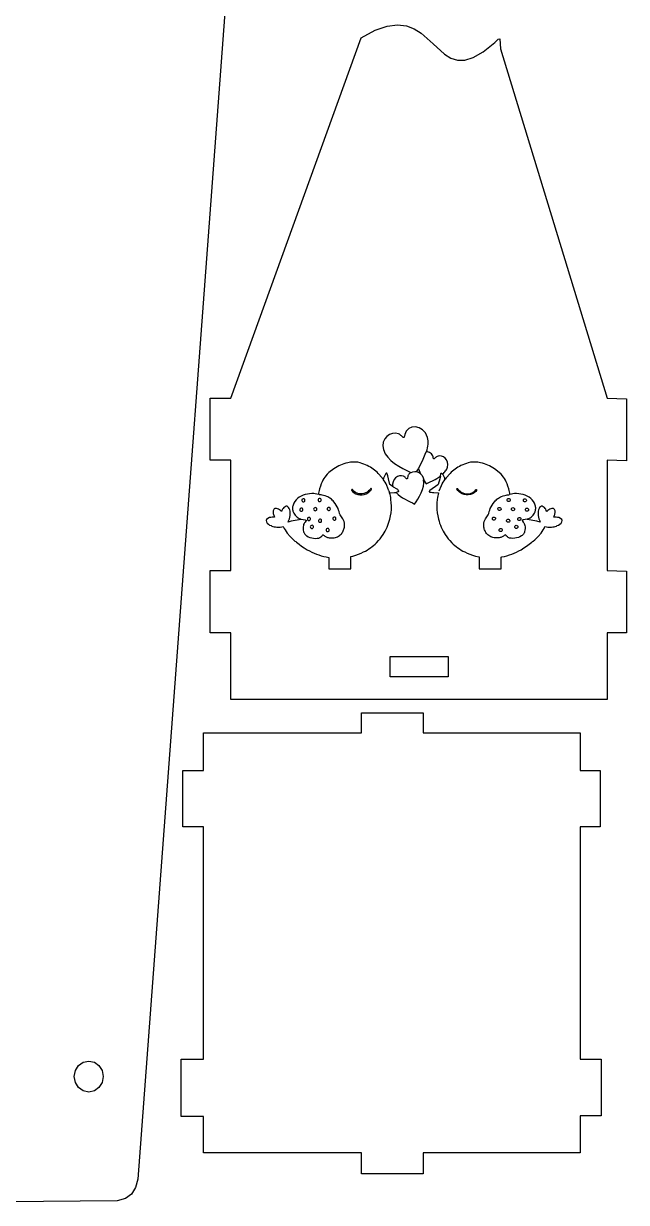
# Model space of a CAD drawing. Extents: x -1652 to 1470, y -458 to 1785.
# Drawn here: x -1547.7 to -1443.7, y 572.9 to 776.1 of the extents above; entities that cross this region are included whole.
import ezdxf

# ---------------------------------------------------------------- set-up
doc = ezdxf.new("R2010")
doc.units = 0
doc.layers.add('LAYER_1', color=7, linetype='CONTINUOUS')

msp = doc.modelspace()

# ---------------------------------------------------------------- linework, layer by layer
at = {"layer": 'LAYER_1', "color": 240}
for points in [[(-1531.5231, 573.157), (-1563.3481, 572.882), (-1564.9231, 573.107), (-1565.8481, 573.882), (-1566.3231, 575.057), (-1566.4981, 576.532), (-1588.0981, 839.607), (-1588.0981, 892.882), (-1508.3731, 892.882), (-1508.3731, 839.607), (-1527.9981, 576.907), (-1528.3731, 575.432), (-1529.0481, 574.307), (-1530.0981, 573.532), (-1531.5231, 573.157)], [(-1489.4481, 773.607), (-1487.0481, 774.907), (-1484.9731, 775.632), (-1483.1981, 775.857), (-1481.6481, 775.682), (-1480.2981, 775.182), (-1479.1231, 774.432), (-1477.0231, 772.557), (-1475.0731, 770.782), (-1474.0231, 770.132), (-1472.8731, 769.782), (-1471.5981, 769.757), (-1470.1231, 770.207), (-1468.3981, 771.207), (-1466.4231, 772.807), (-1465.8231, 773.382), (-1465.5731, 773.457), (-1465.4231, 771.707), (-1447.0481, 711.532), (-1443.7231, 711.407), (-1443.7231, 700.682), (-1447.0481, 700.807), (-1447.0481, 681.782), (-1443.7231, 681.682), (-1443.7231, 671.057), (-1447.0481, 671.057), (-1447.0481, 659.557), (-1511.9231, 659.557), (-1511.9231, 671.057), (-1515.5231, 671.057), (-1515.5231, 681.782), (-1511.9231, 681.782), (-1511.9231, 700.807), (-1515.5231, 700.807), (-1515.5231, 711.532), (-1511.9231, 711.532), (-1489.4481, 773.607)], [(-1484.4481, 663.482), (-1484.4481, 666.982), (-1474.4731, 666.982), (-1474.4731, 663.482), (-1484.4481, 663.482)], [(-1451.6731, 653.807), (-1451.6731, 647.332), (-1448.2731, 647.332), (-1448.2731, 637.632), (-1451.6731, 637.632), (-1451.6731, 597.557), (-1448.0981, 597.557), (-1448.0981, 587.782), (-1451.6731, 587.782), (-1451.6731, 581.432), (-1478.7481, 581.432), (-1478.7481, 577.832), (-1489.4231, 577.832), (-1489.4231, 581.432), (-1516.6481, 581.432), (-1516.6481, 587.682), (-1520.4731, 587.682), (-1520.4731, 597.557), (-1516.6481, 597.557), (-1516.6481, 637.632), (-1520.2231, 637.632), (-1520.2231, 647.332), (-1516.6481, 647.332), (-1516.6481, 653.807), (-1489.4231, 653.807), (-1489.4231, 657.282), (-1478.7481, 657.282), (-1478.7481, 653.807), (-1451.6731, 653.807)], [(-1536.4231, 591.907), (-1537.3981, 592.107), (-1538.1981, 592.682), (-1538.7231, 593.532), (-1538.9231, 594.582), (-1538.7231, 595.607), (-1538.1981, 596.457), (-1537.3981, 597.032), (-1536.4231, 597.232), (-1535.4481, 597.032), (-1534.6731, 596.457), (-1534.1231, 595.607), (-1533.9231, 594.582), (-1534.1231, 593.532), (-1534.6731, 592.682), (-1535.4481, 592.107), (-1536.4231, 591.907)]]:
    msp.add_lwpolyline(points, close=True, dxfattribs=at)
at = {"layer": 'LAYER_1', "color": 250}
for points in [[(-1489.6456, 700.3597), (-1490.0603, 700.4449), (-1490.5215, 700.4909), (-1490.8082, 700.4909), (-1491.3035, 700.4459), (-1491.77, 700.367), (-1492.1146, 700.2841), (-1492.4345, 700.1911), (-1492.736, 700.0865), (-1493.0254, 699.9687), (-1493.3093, 699.836), (-1493.5939, 699.6871), (-1493.8857, 699.5201), (-1494.1911, 699.3337), (-1495.0138, 698.6939), (-1495.3093, 698.3952), (-1495.7138, 697.9164), (-1495.9098, 697.6336), (-1496.0692, 697.3603), (-1496.2086, 697.0765), (-1496.3445, 696.7625), (-1496.5, 696.3543), (-1496.6584, 695.8592), (-1496.7273, 695.601), (-1496.7832, 695.3475), (-1496.8217, 695.1075), (-1496.8381, 694.8899), (-1497.124, 694.9492), (-1497.3704, 695.0054), (-1497.6371, 695.0456), (-1497.9836, 695.0569), (-1499.1184, 694.8799), (-1499.4732, 694.7695), (-1499.8142, 694.6202), (-1500.1351, 694.4347), (-1500.4296, 694.2156), (-1500.6912, 693.9656), (-1500.9137, 693.6873), (-1501.0906, 693.3833), (-1501.2157, 693.0563), (-1501.2503, 692.9127), (-1501.2734, 692.7648), (-1501.2851, 692.6144), (-1501.2855, 692.4637), (-1501.2748, 692.3147), (-1501.2531, 692.1695), (-1501.2205, 692.03), (-1501.1772, 691.8983), (-1501.0844, 691.6941), (-1500.9686, 691.503), (-1500.8322, 691.326), (-1500.6777, 691.1643), (-1500.5072, 691.019), (-1500.3232, 690.8913), (-1500.1282, 690.7822), (-1499.9243, 690.6929), (-1499.8048, 690.6176), (-1501.5042, 690.2899), (-1502.0698, 690.1582), (-1501.9894, 690.3457), (-1501.8916, 690.583), (-1501.847, 690.7067), (-1501.811, 690.8263), (-1501.7881, 690.9364), (-1501.7826, 691.0315), (-1501.7528, 691.1046), (-1501.7327, 691.2205), (-1501.7207, 691.3647), (-1501.7153, 691.5229), (-1501.7182, 691.8235), (-1501.7293, 692.0069), (-1501.781, 692.2668), (-1501.8624, 692.4893), (-1501.97, 692.6673), (-1502.1003, 692.7937), (-1502.2498, 692.8615), (-1502.4152, 692.8636), (-1502.5928, 692.7928), (-1502.7793, 692.6421), (-1502.8909, 692.5146), (-1503.0096, 692.3503), (-1503.1149, 692.1676), (-1503.1867, 691.985), (-1503.3789, 692.1409), (-1503.718, 692.3777), (-1503.8859, 692.4527), (-1504.0795, 692.4986), (-1504.1778, 692.5043), (-1504.2728, 692.4952), (-1504.3612, 692.4687), (-1504.4399, 692.4224), (-1504.5332, 692.3232), (-1504.5951, 692.2025), (-1504.6298, 692.0657), (-1504.6412, 691.9183), (-1504.6336, 691.7658), (-1504.6109, 691.6136), (-1504.5771, 691.4672), (-1504.5365, 691.3321), (-1504.4037, 690.9863), (-1504.6275, 690.9888), (-1504.836, 690.9833), (-1505.0397, 690.9614), (-1505.2492, 690.9151), (-1505.5796, 690.7749), (-1505.7643, 690.5963), (-1505.8243, 690.3939), (-1505.7808, 690.1823), (-1505.6551, 689.9757), (-1505.4682, 689.7889), (-1505.2414, 689.6362), (-1504.9958, 689.5322), (-1504.8485, 689.4603), (-1504.6687, 689.3982), (-1504.4653, 689.3467), (-1504.2471, 689.3063), (-1504.0229, 689.2776), (-1503.8016, 689.2613), (-1503.592, 689.258), (-1503.4028, 689.2682), (-1503.1299, 689.3202), (-1502.8839, 689.3878), (-1502.8287, 689.253), (-1502.806, 689.1689), (-1502.7484, 689.0433), (-1502.5884, 688.784), (-1502.208, 688.2645), (-1501.6877, 687.6605), (-1501.1115, 687.0961), (-1500.8758, 686.8819), (-1500.7544, 686.7784), (-1500.6911, 686.729), (-1500.6323, 686.6756), (-1500.1779, 686.3198), (-1499.7283, 685.9928), (-1499.2621, 685.6848), (-1498.7576, 685.3859), (-1498.3702, 685.177), (-1497.9763, 684.9817), (-1497.5758, 684.8006), (-1497.1688, 684.6345), (-1496.7551, 684.4843), (-1496.3347, 684.3506), (-1495.9074, 684.2344), (-1495.4733, 684.1363), (-1495.03, 684.0542), (-1495.03, 682.0662), (-1491.2617, 682.0662), (-1491.2617, 684.1938), (-1490.8873, 684.2862), (-1490.4094, 684.4299), (-1489.9323, 684.6009), (-1489.4716, 684.7922), (-1489.0431, 684.9965), (-1488.7391, 685.1592), (-1488.4399, 685.3339), (-1488.1471, 685.5196), (-1487.8621, 685.7158), (-1487.5863, 685.9216), (-1487.3214, 686.1364), (-1487.0689, 686.3595), (-1486.8301, 686.59), (-1486.4935, 686.9437), (-1486.2146, 687.2681), (-1485.9568, 687.6055), (-1485.6833, 687.998), (-1485.4946, 688.2935), (-1485.3163, 688.6057), (-1485.1495, 688.9315), (-1484.995, 689.2679), (-1484.8538, 689.6118), (-1484.727, 689.9602), (-1484.6154, 690.3101), (-1484.5201, 690.6583), (-1484.3993, 691.2026), (-1484.3099, 691.7586), (-1484.2553, 692.3307), (-1484.2389, 692.9233), (-1484.2611, 693.4594), (-1484.3212, 694.0616), (-1484.3651, 694.3639), (-1484.418, 694.6544), (-1484.48, 694.9236), (-1484.5507, 695.1622), (-1483.6979, 695.2442), (-1483.4409, 695.2607), (-1483.1076, 694.9198), (-1482.7283, 694.6099), (-1482.3164, 694.3285), (-1481.8853, 694.073), (-1481.4485, 693.8409), (-1481.0194, 693.6297), (-1480.6113, 693.4369), (-1480.2378, 693.26), (-1479.9876, 693.6471), (-1479.7061, 694.1105), (-1479.417, 694.6313), (-1479.144, 695.1904), (-1478.9106, 695.7688), (-1478.7407, 696.3475), (-1478.6579, 696.9074), (-1478.6859, 697.4295), (-1478.2487, 696.7378), (-1477.6807, 697.0061), (-1477.0508, 697.3127), (-1476.7268, 697.483), (-1476.4041, 697.666), (-1476.0886, 697.8628), (-1475.7858, 698.0745), (-1475.9143, 697.5849), (-1476.1617, 696.6457), (-1476.2314, 696.5547), (-1477.6137, 695.5753), (-1477.6636, 695.5395), (-1477.7078, 695.5018), (-1477.74, 695.4515), (-1477.7541, 695.3782), (-1477.6934, 695.3397), (-1477.6076, 695.3107), (-1477.5036, 695.2896), (-1477.3884, 695.2747), (-1477.1526, 695.257), (-1476.956, 695.2442), (-1476.1032, 695.1622), (-1476.1739, 694.9236), (-1476.2359, 694.6544), (-1476.2888, 694.3639), (-1476.3327, 694.0616), (-1476.3928, 693.4594), (-1476.4149, 692.9233), (-1476.3985, 692.3307), (-1476.344, 691.7586), (-1476.2547, 691.2026), (-1476.1339, 690.6583), (-1476.0385, 690.3101), (-1475.927, 689.9602), (-1475.8001, 689.6118), (-1475.659, 689.2679), (-1475.5045, 688.9315), (-1475.3376, 688.6057), (-1475.1594, 688.2935), (-1474.9707, 687.998), (-1474.6971, 687.6055), (-1474.4393, 687.2681), (-1474.1604, 686.9437), (-1473.8238, 686.59), (-1473.5851, 686.3595), (-1473.3325, 686.1364), (-1473.0676, 685.9216), (-1472.7919, 685.7158), (-1472.5068, 685.5196), (-1472.214, 685.3339), (-1471.9148, 685.1592), (-1471.6108, 684.9965), (-1471.1823, 684.7922), (-1470.7217, 684.6009), (-1470.2446, 684.4299), (-1469.7666, 684.2862), (-1469.1072, 684.1319), (-1469.1072, 682.0662), (-1465.3389, 682.0662), (-1465.3389, 684.1053), (-1465.1806, 684.1363), (-1464.7465, 684.2344), (-1464.3192, 684.3506), (-1463.8988, 684.4843), (-1463.4851, 684.6345), (-1463.0781, 684.8006), (-1462.6776, 684.9817), (-1462.2837, 685.177), (-1461.8963, 685.3859), (-1461.3918, 685.6848), (-1460.9256, 685.9928), (-1460.4761, 686.3198), (-1460.0217, 686.6756), (-1459.9627, 686.729), (-1459.8995, 686.7784), (-1459.7782, 686.8819), (-1459.5424, 687.0961), (-1458.9663, 687.6605), (-1458.4458, 688.2645), (-1458.0654, 688.784), (-1457.9056, 689.0433), (-1457.8479, 689.1689), (-1457.8252, 689.253), (-1457.7701, 689.3878), (-1457.5241, 689.3202), (-1457.2512, 689.2682), (-1457.062, 689.258), (-1456.8524, 689.2613), (-1456.631, 689.2776), (-1456.4068, 689.3063), (-1456.1886, 689.3467), (-1455.9852, 689.3982), (-1455.8054, 689.4603), (-1455.6581, 689.5322), (-1455.4125, 689.6362), (-1455.1857, 689.7889), (-1454.9989, 689.9757), (-1454.8731, 690.1823), (-1454.8297, 690.3939), (-1454.8896, 690.5963), (-1455.0743, 690.7749), (-1455.4047, 690.9151), (-1455.6143, 690.9614), (-1455.8179, 690.9833), (-1456.0263, 690.9888), (-1456.2502, 690.9863), (-1456.1175, 691.3321), (-1456.0768, 691.4672), (-1456.0431, 691.6136), (-1456.0203, 691.7658), (-1456.0127, 691.9183), (-1456.0241, 692.0657), (-1456.0588, 692.2025), (-1456.1207, 692.3232), (-1456.2139, 692.4224), (-1456.2926, 692.4687), (-1456.3811, 692.4952), (-1456.4761, 692.5043), (-1456.5744, 692.4986), (-1456.7679, 692.4527), (-1456.9358, 692.3777), (-1457.2751, 692.1409), (-1457.4673, 691.985), (-1457.5391, 692.1676), (-1457.6444, 692.3503), (-1457.763, 692.5146), (-1457.8745, 692.6421), (-1458.061, 692.7928), (-1458.2387, 692.8636), (-1458.404, 692.8615), (-1458.5536, 692.7937), (-1458.6839, 692.6673), (-1458.7914, 692.4893), (-1458.8728, 692.2668), (-1458.9246, 692.0069), (-1458.9357, 691.8235), (-1458.9386, 691.5229), (-1458.9332, 691.3647), (-1458.9212, 691.2205), (-1458.9011, 691.1046), (-1458.8713, 691.0315), (-1458.8657, 690.9364), (-1458.8428, 690.8263), (-1458.8069, 690.7067), (-1458.7623, 690.583), (-1458.6644, 690.3457), (-1458.5841, 690.1582), (-1459.1497, 690.2899), (-1460.8491, 690.6176), (-1460.7297, 690.6929), (-1460.5258, 690.7822), (-1460.3307, 690.8913), (-1460.1467, 691.019), (-1459.9763, 691.1643), (-1459.8217, 691.326), (-1459.6853, 691.503), (-1459.5696, 691.6941), (-1459.4768, 691.8983), (-1459.4335, 692.03), (-1459.4009, 692.1695), (-1459.3791, 692.3147), (-1459.3684, 692.4637), (-1459.3688, 692.6144), (-1459.3805, 692.7648), (-1459.4036, 692.9127), (-1459.4382, 693.0563), (-1459.5633, 693.3833), (-1459.7402, 693.6873), (-1459.9627, 693.9656), (-1460.2244, 694.2156), (-1460.5189, 694.4347), (-1460.8398, 694.6202), (-1461.1808, 694.7695), (-1461.5355, 694.8799), (-1462.6703, 695.0569), (-1463.0168, 695.0456), (-1463.2835, 695.0054), (-1463.53, 694.9492), (-1463.8158, 694.8899), (-1463.8322, 695.1075), (-1463.8706, 695.3475), (-1463.9266, 695.601), (-1463.9955, 695.8592), (-1464.1539, 696.3543), (-1464.3094, 696.7625), (-1464.4453, 697.0765), (-1464.5847, 697.3603), (-1464.7442, 697.6336), (-1464.9401, 697.9164), (-1465.3447, 698.3952), (-1465.6401, 698.6939), (-1466.4629, 699.3337), (-1466.7682, 699.5201), (-1467.06, 699.6871), (-1467.3446, 699.836), (-1467.6285, 699.9687), (-1467.9179, 700.0865), (-1468.2193, 700.1911), (-1468.5392, 700.2841), (-1468.8838, 700.367), (-1469.3505, 700.4459), (-1469.8458, 700.4909), (-1470.1325, 700.4909), (-1470.5936, 700.4449), (-1471.0083, 700.3597), (-1471.3127, 700.2652), (-1471.6377, 700.1434), (-1471.959, 700.0074), (-1472.2522, 699.8705), (-1472.5192, 699.7329), (-1472.7743, 699.588), (-1473.0188, 699.4351), (-1473.2545, 699.2736), (-1473.4828, 699.1028), (-1473.7054, 698.922), (-1473.9238, 698.7306), (-1474.1395, 698.5279), (-1474.8132, 697.7717), (-1474.9529, 697.5624), (-1475.0168, 697.6251), (-1475.0469, 697.6906), (-1475.3935, 698.3983), (-1475.2569, 698.5304), (-1475.1286, 698.6675), (-1475.0095, 698.81), (-1474.9005, 698.9579), (-1474.8024, 699.1114), (-1474.7161, 699.2706), (-1474.6424, 699.4358), (-1474.5821, 699.607), (-1474.5096, 700.0676), (-1474.5677, 700.4867), (-1474.733, 700.8522), (-1474.9821, 701.1521), (-1475.2916, 701.3741), (-1475.6379, 701.5064), (-1475.9976, 701.5367), (-1476.3474, 701.4531), (-1476.4548, 701.3987), (-1476.549, 701.3363), (-1476.6303, 701.2704), (-1476.6991, 701.2052), (-1476.8002, 701.0944), (-1476.8549, 701.0388), (-1476.902, 701.0248), (-1476.9473, 701.0295), (-1476.9859, 701.0526), (-1477.0128, 701.0937), (-1477.0279, 701.196), (-1477.0624, 701.3852), (-1477.1317, 701.5807), (-1477.2289, 701.7527), (-1477.3506, 701.9008), (-1477.4933, 702.0241), (-1477.6536, 702.1222), (-1477.8282, 702.1945), (-1478.0135, 702.2402), (-1478.2062, 702.2589), (-1478.1069, 702.5886), (-1478.0252, 702.9157), (-1477.963, 703.2385), (-1477.9225, 703.5553), (-1477.9056, 703.8645), (-1477.9145, 704.1643), (-1477.9513, 704.4533), (-1478.0179, 704.7296), (-1478.3762, 705.5051), (-1478.8745, 706.0595), (-1479.462, 706.4018), (-1480.088, 706.5414), (-1480.7017, 706.4873), (-1481.2523, 706.2488), (-1481.689, 705.835), (-1481.9612, 705.2552), (-1482.0122, 704.9758), (-1482.0344, 704.8248), (-1482.0742, 704.764), (-1482.1311, 704.7299), (-1482.198, 704.7229), (-1482.2676, 704.7437), (-1482.3483, 704.8257), (-1482.4977, 704.9892), (-1482.5992, 705.0855), (-1482.7193, 705.1829), (-1482.8583, 705.2749), (-1483.0168, 705.3552), (-1483.5333, 705.4787), (-1484.0644, 705.4339), (-1484.5758, 705.2387), (-1485.0326, 704.9109), (-1485.4003, 704.4683), (-1485.6444, 703.9286), (-1485.7301, 703.3098), (-1485.623, 702.6297), (-1485.3212, 701.9382), (-1484.8789, 701.3149), (-1484.3246, 700.7544), (-1483.687, 700.2515), (-1482.9945, 699.8007), (-1482.2757, 699.3967), (-1481.5593, 699.0342), (-1480.8738, 698.7078), (-1480.9718, 698.6481), (-1481.0636, 698.579), (-1481.1484, 698.5008), (-1481.2255, 698.4136), (-1481.2941, 698.3174), (-1481.3535, 698.2125), (-1481.403, 698.099), (-1481.4417, 697.9769), (-1481.4769, 697.7847), (-1481.492, 697.6809), (-1481.5194, 697.6393), (-1481.5586, 697.6159), (-1481.6045, 697.6111), (-1481.6524, 697.6253), (-1481.7079, 697.6816), (-1481.8105, 697.794), (-1481.8803, 697.8602), (-1481.9628, 697.9271), (-1482.0584, 697.9904), (-1482.1674, 698.0456), (-1482.5153, 698.13), (-1482.8734, 698.103), (-1483.2193, 697.976), (-1483.5305, 697.7607), (-1483.7845, 697.4686), (-1483.9591, 697.1112), (-1484.0317, 696.7001), (-1483.98, 696.2469), (-1484.4226, 696.5547), (-1484.4923, 696.6457), (-1484.7397, 697.5849), (-1484.8801, 698.1217), (-1484.9189, 698.2864), (-1484.9812, 698.4834), (-1485.0221, 698.5591), (-1485.0701, 698.6007), (-1485.1255, 698.5944), (-1485.1887, 698.5261), (-1485.607, 697.6906), (-1485.6371, 697.6251), (-1485.701, 697.5624), (-1485.8408, 697.7717), (-1486.5144, 698.5279), (-1486.7301, 698.7306), (-1486.9485, 698.922), (-1487.1711, 699.1028), (-1487.3995, 699.2736), (-1487.6352, 699.4351), (-1487.8797, 699.588), (-1488.1348, 699.7329), (-1488.4018, 699.8705), (-1488.695, 700.0074), (-1489.0163, 700.1434), (-1489.3413, 700.2652), (-1489.6456, 700.3597)], [(-1479.9279, 698.8278), (-1479.6039, 699.3494), (-1479.2459, 698.4657), (-1479.4049, 698.5937), (-1479.5733, 698.6965), (-1479.7484, 698.7743), (-1479.9279, 698.8278)], [(-1487.6827, 695.8994), (-1487.732, 695.9211), (-1487.7722, 695.9246), (-1487.8069, 695.9115), (-1487.8403, 695.8834), (-1487.9178, 695.7885), (-1488.0356, 695.6526), (-1488.2083, 695.5041), (-1488.4411, 695.3287), (-1488.7029, 695.1881), (-1488.9859, 695.0855), (-1489.2824, 695.024), (-1489.5846, 695.0068), (-1489.8847, 695.0372), (-1490.1749, 695.1184), (-1490.4475, 695.2535), (-1490.678, 695.4224), (-1490.8245, 695.5689), (-1490.9113, 695.6784), (-1490.9626, 695.7366), (-1490.9963, 695.7523), (-1491.0291, 695.7558), (-1491.0588, 695.7486), (-1491.0832, 695.7318), (-1491.1002, 695.707), (-1491.1077, 695.6754), (-1491.1034, 695.6383), (-1491.0853, 695.5971), (-1490.9395, 695.4198), (-1490.6697, 695.1751), (-1490.361, 694.997), (-1490.0242, 694.8834), (-1489.6703, 694.8321), (-1489.3098, 694.841), (-1488.9538, 694.908), (-1488.6129, 695.0308), (-1488.2981, 695.2074), (-1488.1324, 695.3283), (-1487.9156, 695.5121), (-1487.8158, 695.6144), (-1487.7363, 695.7166), (-1487.6882, 695.8133), (-1487.6827, 695.8994)], [(-1472.9712, 695.8994), (-1472.9219, 695.9211), (-1472.8817, 695.9246), (-1472.847, 695.9115), (-1472.8137, 695.8834), (-1472.7361, 695.7885), (-1472.6183, 695.6526), (-1472.4456, 695.5041), (-1472.2128, 695.3287), (-1471.951, 695.1881), (-1471.668, 695.0855), (-1471.3715, 695.024), (-1471.0693, 695.0068), (-1470.7692, 695.0372), (-1470.479, 695.1184), (-1470.2064, 695.2535), (-1469.976, 695.4224), (-1469.8294, 695.5689), (-1469.7426, 695.6784), (-1469.6913, 695.7366), (-1469.6576, 695.7523), (-1469.6248, 695.7558), (-1469.5951, 695.7486), (-1469.5707, 695.7318), (-1469.5537, 695.707), (-1469.5462, 695.6754), (-1469.5505, 695.6383), (-1469.5686, 695.5971), (-1469.7144, 695.4198), (-1469.9842, 695.1751), (-1470.2929, 694.997), (-1470.6297, 694.8834), (-1470.9837, 694.8321), (-1471.3441, 694.841), (-1471.7001, 694.908), (-1472.041, 695.0308), (-1472.3558, 695.2074), (-1472.5215, 695.3283), (-1472.7383, 695.5121), (-1472.8381, 695.6144), (-1472.9176, 695.7166), (-1472.9657, 695.8133), (-1472.9712, 695.8994)], [(-1499.4821, 694.1691), (-1499.5948, 694.1201), (-1499.6671, 694.0423), (-1499.701, 693.9477), (-1499.6985, 693.8481), (-1499.6616, 693.7555), (-1499.5924, 693.6818), (-1499.4929, 693.6391), (-1499.365, 693.6393), (-1499.2603, 693.6826), (-1499.1934, 693.7589), (-1499.1624, 693.8548), (-1499.1655, 693.9573), (-1499.2008, 694.0531), (-1499.2666, 694.1292), (-1499.361, 694.1722), (-1499.4821, 694.1691)], [(-1496.7318, 694.1974), (-1496.833, 694.1296), (-1496.887, 694.0398), (-1496.8992, 693.9397), (-1496.875, 693.841), (-1496.8197, 693.7553), (-1496.7387, 693.6943), (-1496.6373, 693.6698), (-1496.521, 693.6933), (-1496.4261, 693.7588), (-1496.3723, 693.8486), (-1496.3564, 693.9501), (-1496.3752, 694.0509), (-1496.4253, 694.1385), (-1496.5036, 694.2004), (-1496.6069, 694.2242), (-1496.7318, 694.1974)], [(-1463.9221, 694.1974), (-1463.8209, 694.1296), (-1463.767, 694.0398), (-1463.7548, 693.9397), (-1463.779, 693.841), (-1463.8343, 693.7553), (-1463.9153, 693.6943), (-1464.0167, 693.6698), (-1464.133, 693.6933), (-1464.2279, 693.7588), (-1464.2817, 693.8486), (-1464.2975, 693.9501), (-1464.2788, 694.0509), (-1464.2286, 694.1385), (-1464.1503, 694.2004), (-1464.047, 694.2242), (-1463.9221, 694.1974)], [(-1461.1718, 694.1691), (-1461.0591, 694.1201), (-1460.9868, 694.0423), (-1460.9529, 693.9477), (-1460.9554, 693.8481), (-1460.9923, 693.7555), (-1461.0615, 693.6818), (-1461.161, 693.6391), (-1461.2889, 693.6393), (-1461.3936, 693.6826), (-1461.4605, 693.7589), (-1461.4915, 693.8548), (-1461.4884, 693.9573), (-1461.4531, 694.0531), (-1461.3873, 694.1292), (-1461.2929, 694.1722), (-1461.1718, 694.1691)], [(-1499.8786, 692.5244), (-1499.9793, 692.4554), (-1500.0337, 692.3658), (-1500.0469, 692.2669), (-1500.0238, 692.1697), (-1499.9695, 692.0853), (-1499.889, 692.025), (-1499.7873, 691.9997), (-1499.6694, 692.0206), (-1499.5724, 692.0838), (-1499.5178, 692.1728), (-1499.502, 692.2748), (-1499.5214, 692.3768), (-1499.5723, 692.4657), (-1499.6513, 692.5286), (-1499.7546, 692.5525), (-1499.8786, 692.5244)], [(-1498.5493, 690.9388), (-1498.6551, 690.8831), (-1498.719, 690.8007), (-1498.7439, 690.7035), (-1498.733, 690.6036), (-1498.6892, 690.5131), (-1498.6155, 690.4441), (-1498.5149, 690.4085), (-1498.3904, 690.4185), (-1498.2894, 690.4706), (-1498.2274, 690.5522), (-1498.2022, 690.6506), (-1498.2116, 690.7526), (-1498.2532, 690.8454), (-1498.3248, 690.916), (-1498.4243, 690.9515), (-1498.5493, 690.9388)], [(-1497.4753, 692.6281), (-1497.5784, 692.5676), (-1497.6374, 692.482), (-1497.6561, 692.3833), (-1497.6389, 692.2836), (-1497.5897, 692.195), (-1497.5125, 692.1295), (-1497.4116, 692.0992), (-1497.2909, 692.1161), (-1497.1912, 692.1752), (-1497.1325, 692.2608), (-1497.1117, 692.3602), (-1497.126, 692.4611), (-1497.1725, 692.5508), (-1497.2481, 692.6169), (-1497.35, 692.6468), (-1497.4753, 692.6281)], [(-1495.1257, 692.6739), (-1495.233, 692.6155), (-1495.2959, 692.5312), (-1495.3182, 692.4331), (-1495.3038, 692.3332), (-1495.2564, 692.2436), (-1495.1799, 692.1764), (-1495.0782, 692.1437), (-1494.955, 692.1576), (-1494.854, 692.2136), (-1494.7937, 692.297), (-1494.7712, 692.3954), (-1494.7837, 692.4963), (-1494.8283, 692.5871), (-1494.9021, 692.6553), (-1495.0022, 692.6884), (-1495.1257, 692.6739)], [(-1494.149, 691.0054), (-1494.2586, 690.9537), (-1494.3268, 690.8745), (-1494.3564, 690.7793), (-1494.3499, 690.6802), (-1494.31, 690.5887), (-1494.2394, 690.5169), (-1494.1407, 690.4764), (-1494.0167, 690.4791), (-1493.9123, 690.5253), (-1493.8462, 690.6036), (-1493.8164, 690.7008), (-1493.8212, 690.8036), (-1493.8587, 690.8986), (-1493.9271, 690.9728), (-1494.0244, 691.0128), (-1494.149, 691.0054)], [(-1466.5049, 691.0054), (-1466.3953, 690.9537), (-1466.3271, 690.8745), (-1466.2975, 690.7793), (-1466.3041, 690.6802), (-1466.3439, 690.5887), (-1466.4145, 690.5169), (-1466.5132, 690.4764), (-1466.6372, 690.4791), (-1466.7416, 690.5253), (-1466.8077, 690.6036), (-1466.8375, 690.7008), (-1466.8327, 690.8036), (-1466.7952, 690.8986), (-1466.7268, 690.9728), (-1466.6295, 691.0128), (-1466.5049, 691.0054)], [(-1465.5282, 692.6739), (-1465.4209, 692.6155), (-1465.358, 692.5312), (-1465.3357, 692.4331), (-1465.3501, 692.3332), (-1465.3975, 692.2436), (-1465.474, 692.1764), (-1465.5757, 692.1437), (-1465.6989, 692.1576), (-1465.7999, 692.2136), (-1465.8602, 692.297), (-1465.8827, 692.3954), (-1465.8702, 692.4963), (-1465.8256, 692.5871), (-1465.7518, 692.6553), (-1465.6517, 692.6884), (-1465.5282, 692.6739)], [(-1463.1787, 692.6281), (-1463.0755, 692.5676), (-1463.0166, 692.482), (-1462.9978, 692.3833), (-1463.015, 692.2836), (-1463.0643, 692.195), (-1463.1414, 692.1295), (-1463.2423, 692.0992), (-1463.363, 692.1161), (-1463.4627, 692.1752), (-1463.5214, 692.2608), (-1463.5422, 692.3602), (-1463.5279, 692.4611), (-1463.4815, 692.5508), (-1463.4058, 692.6169), (-1463.3039, 692.6468), (-1463.1787, 692.6281)], [(-1462.1046, 690.9388), (-1461.9988, 690.8831), (-1461.9349, 690.8007), (-1461.91, 690.7035), (-1461.9209, 690.6036), (-1461.9647, 690.5131), (-1462.0384, 690.4441), (-1462.139, 690.4085), (-1462.2635, 690.4185), (-1462.3645, 690.4706), (-1462.4265, 690.5522), (-1462.4517, 690.6506), (-1462.4424, 690.7526), (-1462.4007, 690.8454), (-1462.3291, 690.916), (-1462.2296, 690.9515), (-1462.1046, 690.9388)], [(-1460.7753, 692.5244), (-1460.6746, 692.4554), (-1460.6202, 692.3658), (-1460.607, 692.2669), (-1460.6301, 692.1697), (-1460.6844, 692.0853), (-1460.7649, 692.025), (-1460.8666, 691.9997), (-1460.9845, 692.0206), (-1461.0815, 692.0838), (-1461.1361, 692.1728), (-1461.1519, 692.2748), (-1461.1325, 692.3768), (-1461.0816, 692.4657), (-1461.0026, 692.5286), (-1460.8993, 692.5525), (-1460.7753, 692.5244)], [(-1498.0367, 689.5744), (-1498.1432, 689.5177), (-1498.2067, 689.4349), (-1498.2305, 689.3379), (-1498.2183, 689.2384), (-1498.1734, 689.1485), (-1498.0994, 689.08), (-1497.9997, 689.0448), (-1497.8779, 689.0547), (-1497.7745, 689.108), (-1497.7118, 689.1902), (-1497.6869, 689.2887), (-1497.6972, 689.3905), (-1497.7401, 689.4828), (-1497.8127, 689.5528), (-1497.9125, 689.5876), (-1498.0367, 689.5744)], [(-1496.603, 690.6332), (-1496.7156, 690.5799), (-1496.7854, 690.5002), (-1496.8156, 690.4054), (-1496.809, 690.3071), (-1496.7686, 690.2167), (-1496.6974, 690.1457), (-1496.5983, 690.1055), (-1496.4744, 690.1075), (-1496.369, 690.1531), (-1496.3028, 690.2312), (-1496.2734, 690.3284), (-1496.2788, 690.4314), (-1496.3166, 690.5267), (-1496.3848, 690.601), (-1496.4809, 690.641), (-1496.603, 690.6332)], [(-1495.3365, 689.0272), (-1495.4387, 688.965), (-1495.4968, 688.8793), (-1495.515, 688.7816), (-1495.4974, 688.6834), (-1495.4484, 688.5962), (-1495.372, 688.5316), (-1495.2725, 688.501), (-1495.154, 688.5159), (-1495.0521, 688.5745), (-1494.992, 688.6605), (-1494.9706, 688.7609), (-1494.9848, 688.8628), (-1495.0315, 688.9533), (-1495.1078, 689.0195), (-1495.2105, 689.0485), (-1495.3365, 689.0272)], [(-1465.3174, 689.0272), (-1465.2152, 688.965), (-1465.1571, 688.8793), (-1465.1389, 688.7816), (-1465.1565, 688.6834), (-1465.2056, 688.5962), (-1465.282, 688.5316), (-1465.3815, 688.501), (-1465.5, 688.5159), (-1465.6019, 688.5745), (-1465.662, 688.6605), (-1465.6834, 688.7609), (-1465.6692, 688.8628), (-1465.6224, 688.9533), (-1465.5462, 689.0195), (-1465.4435, 689.0485), (-1465.3174, 689.0272)], [(-1464.0509, 690.6332), (-1463.9383, 690.5799), (-1463.8685, 690.5002), (-1463.8383, 690.4054), (-1463.845, 690.3071), (-1463.8853, 690.2167), (-1463.9566, 690.1457), (-1464.0556, 690.1055), (-1464.1796, 690.1075), (-1464.2849, 690.1531), (-1464.3512, 690.2312), (-1464.3805, 690.3284), (-1464.3752, 690.4314), (-1464.3373, 690.5267), (-1464.2692, 690.601), (-1464.173, 690.641), (-1464.0509, 690.6332)], [(-1462.6173, 689.5744), (-1462.5107, 689.5177), (-1462.4473, 689.4349), (-1462.4234, 689.3379), (-1462.4357, 689.2384), (-1462.4805, 689.1485), (-1462.5545, 689.08), (-1462.6542, 689.0448), (-1462.776, 689.0547), (-1462.8794, 689.108), (-1462.9421, 689.1902), (-1462.967, 689.2887), (-1462.9567, 689.3905), (-1462.9138, 689.4828), (-1462.8412, 689.5528), (-1462.7414, 689.5876), (-1462.6173, 689.5744)]]:
    msp.add_lwpolyline(points, close=True, dxfattribs=at)
for points in [[(-1479.5643, 699.3717), (-1478.9088, 700.7155), (-1478.4033, 701.861), (-1478.2395, 702.2387)], [(-1484.6645, 695.5118), (-1485.0414, 696.4517), (-1485.1762, 696.7185), (-1485.3334, 697.0043), (-1485.504, 697.2837), (-1485.6789, 697.5316)], [(-1480.853, 698.7093), (-1480.5425, 698.8111), (-1480.2147, 698.8421), (-1480.0025, 698.8456), (-1479.9318, 698.8335)], [(-1479.2383, 698.4609), (-1478.9493, 698.1521), (-1478.7657, 697.7803), (-1478.6794, 697.4414)], [(-1475.9894, 695.5118), (-1475.6125, 696.4517), (-1475.4777, 696.7185), (-1475.3206, 697.0043), (-1475.15, 697.2837), (-1474.975, 697.5316)], [(-1475.7812, 698.0727), (-1475.7019, 698.5083), (-1475.6806, 698.5615), (-1475.6566, 698.5876), (-1475.6282, 698.5902), (-1475.5932, 698.573), (-1475.3931, 698.3832)], [(-1484.6645, 695.5118), (-1484.5725, 695.2151)], [(-1483.9425, 696.2304), (-1483.3147, 695.8922), (-1483.2095, 695.7968), (-1483.1309, 695.7008), (-1483.0769, 695.6099), (-1483.0455, 695.53), (-1483.035, 695.4655), (-1483.0444, 695.4151), (-1483.0729, 695.3759), (-1483.1197, 695.3454), (-1483.4354, 695.2677)], [(-1499.7889, 690.6255), (-1499.123, 690.522), (-1499.0249, 690.4957), (-1498.9617, 690.4668), (-1498.9309, 690.4327), (-1498.9298, 690.3909), (-1499.1437, 690.1183), (-1499.2258, 690.0202), (-1499.3062, 689.9001), (-1499.377, 689.7477), (-1499.43, 689.5525), (-1499.4584, 689.3099), (-1499.4602, 689.0376), (-1499.4349, 688.7588), (-1499.3818, 688.4968), (-1499.3445, 688.3787), (-1499.2993, 688.2699), (-1499.2457, 688.1693), (-1499.183, 688.0763), (-1499.1103, 687.9899), (-1499.0271, 687.9092), (-1498.9327, 687.8335), (-1498.8263, 687.7619), (-1498.5782, 687.6296), (-1498.2932, 687.5157), (-1497.985, 687.4257), (-1497.667, 687.3651), (-1497.3529, 687.3387), (-1497.056, 687.3479), (-1496.9181, 687.366), (-1496.7894, 687.3933), (-1496.6717, 687.4297), (-1496.5665, 687.4755), (-1496.3962, 687.591), (-1496.2702, 687.7188), (-1496.1759, 687.8336), (-1496.1007, 687.9103), (-1496.0663, 687.9272), (-1496.0321, 687.9299), (-1495.9966, 687.9201), (-1495.9583, 687.8995), (-1495.8678, 687.8321), (-1495.7487, 687.7412), (-1495.5908, 687.64), (-1495.3886, 687.5424), (-1495.2696, 687.4992), (-1495.1379, 687.4622), (-1494.993, 687.433), (-1494.8344, 687.4134), (-1494.6623, 687.4049), (-1494.4795, 687.4084), (-1494.2897, 687.4242), (-1494.0965, 687.4531), (-1493.9035, 687.4956), (-1493.7142, 687.5522), (-1493.5322, 687.6235), (-1493.3612, 687.7101), (-1493.2041, 687.8121), (-1493.0612, 687.928), (-1492.9322, 688.0555), (-1492.8166, 688.1927), (-1492.7141, 688.3375), (-1492.6243, 688.4879), (-1492.5469, 688.6417), (-1492.4815, 688.7969), (-1492.4278, 688.9518), (-1492.3853, 689.1056), (-1492.3539, 689.258), (-1492.3332, 689.4085), (-1492.3224, 689.7023), (-1492.3504, 689.9838), (-1492.4135, 690.2494), (-1492.5031, 690.494), (-1492.6095, 690.712), (-1492.723, 690.8981), (-1493.0991, 691.388), (-1493.1857, 691.626), (-1493.275, 691.9676), (-1493.3504, 692.1981), (-1493.4535, 692.4635), (-1493.5865, 692.7536), (-1493.7511, 693.0578), (-1493.9489, 693.3656), (-1494.1794, 693.6646), (-1494.3066, 693.8069), (-1494.4415, 693.9423), (-1494.5842, 694.0692), (-1494.7344, 694.186), (-1494.8916, 694.2916), (-1495.0536, 694.386), (-1495.2176, 694.4698), (-1495.3809, 694.5436), (-1495.6946, 694.663), (-1495.973, 694.7485), (-1496.2005, 694.8047), (-1496.3853, 694.8386), (-1496.5416, 694.8576), (-1496.6838, 694.8692)], [(-1460.865, 690.6255), (-1461.5309, 690.522), (-1461.629, 690.4957), (-1461.6922, 690.4668), (-1461.7231, 690.4327), (-1461.7241, 690.3909), (-1461.5102, 690.1183), (-1461.4281, 690.0202), (-1461.3477, 689.9001), (-1461.2769, 689.7477), (-1461.2239, 689.5525), (-1461.1955, 689.3099), (-1461.1937, 689.0376), (-1461.219, 688.7588), (-1461.2721, 688.4968), (-1461.3094, 688.3787), (-1461.3546, 688.2699), (-1461.4082, 688.1693), (-1461.471, 688.0763), (-1461.5436, 687.9899), (-1461.6268, 687.9092), (-1461.7213, 687.8335), (-1461.8276, 687.7619), (-1462.0757, 687.6296), (-1462.3607, 687.5157), (-1462.6689, 687.4257), (-1462.9869, 687.3651), (-1463.301, 687.3387), (-1463.598, 687.3479), (-1463.7359, 687.366), (-1463.8646, 687.3933), (-1463.9823, 687.4297), (-1464.0875, 687.4755), (-1464.2578, 687.591), (-1464.3838, 687.7188), (-1464.4781, 687.8336), (-1464.5533, 687.9103), (-1464.5876, 687.9272), (-1464.6218, 687.9299), (-1464.6573, 687.9201), (-1464.6956, 687.8995), (-1464.7861, 687.8321), (-1464.9052, 687.7412), (-1465.0631, 687.64), (-1465.2653, 687.5424), (-1465.3843, 687.4992), (-1465.516, 687.4622), (-1465.6609, 687.433), (-1465.8195, 687.4134), (-1465.9916, 687.4049), (-1466.1744, 687.4084), (-1466.3642, 687.4242), (-1466.5574, 687.4531), (-1466.7504, 687.4956), (-1466.9397, 687.5522), (-1467.1217, 687.6235), (-1467.2927, 687.7101), (-1467.4498, 687.8121), (-1467.5927, 687.928), (-1467.7217, 688.0555), (-1467.8373, 688.1927), (-1467.9398, 688.3375), (-1468.0296, 688.4879), (-1468.107, 688.6417), (-1468.1724, 688.7969), (-1468.2261, 688.9518), (-1468.2686, 689.1056), (-1468.3, 689.258), (-1468.3208, 689.4085), (-1468.3315, 689.7023), (-1468.3035, 689.9838), (-1468.2404, 690.2494), (-1468.1508, 690.494), (-1468.0444, 690.712), (-1467.9309, 690.8981), (-1467.5549, 691.388), (-1467.4682, 691.626), (-1467.3789, 691.9676), (-1467.3035, 692.1981), (-1467.2004, 692.4635), (-1467.0674, 692.7536), (-1466.9028, 693.0578), (-1466.705, 693.3656), (-1466.4746, 693.6646), (-1466.3474, 693.8069), (-1466.2124, 693.9423), (-1466.0697, 694.0692), (-1465.9195, 694.186), (-1465.7623, 694.2916), (-1465.6003, 694.386), (-1465.4363, 694.4698), (-1465.273, 694.5436), (-1464.9593, 694.663), (-1464.6809, 694.7485), (-1464.4534, 694.8047), (-1464.2686, 694.8386), (-1464.1123, 694.8576), (-1463.9701, 694.8692)]]:
    msp.add_lwpolyline(points, dxfattribs=at)

doc.saveas('drawing.dxf')
